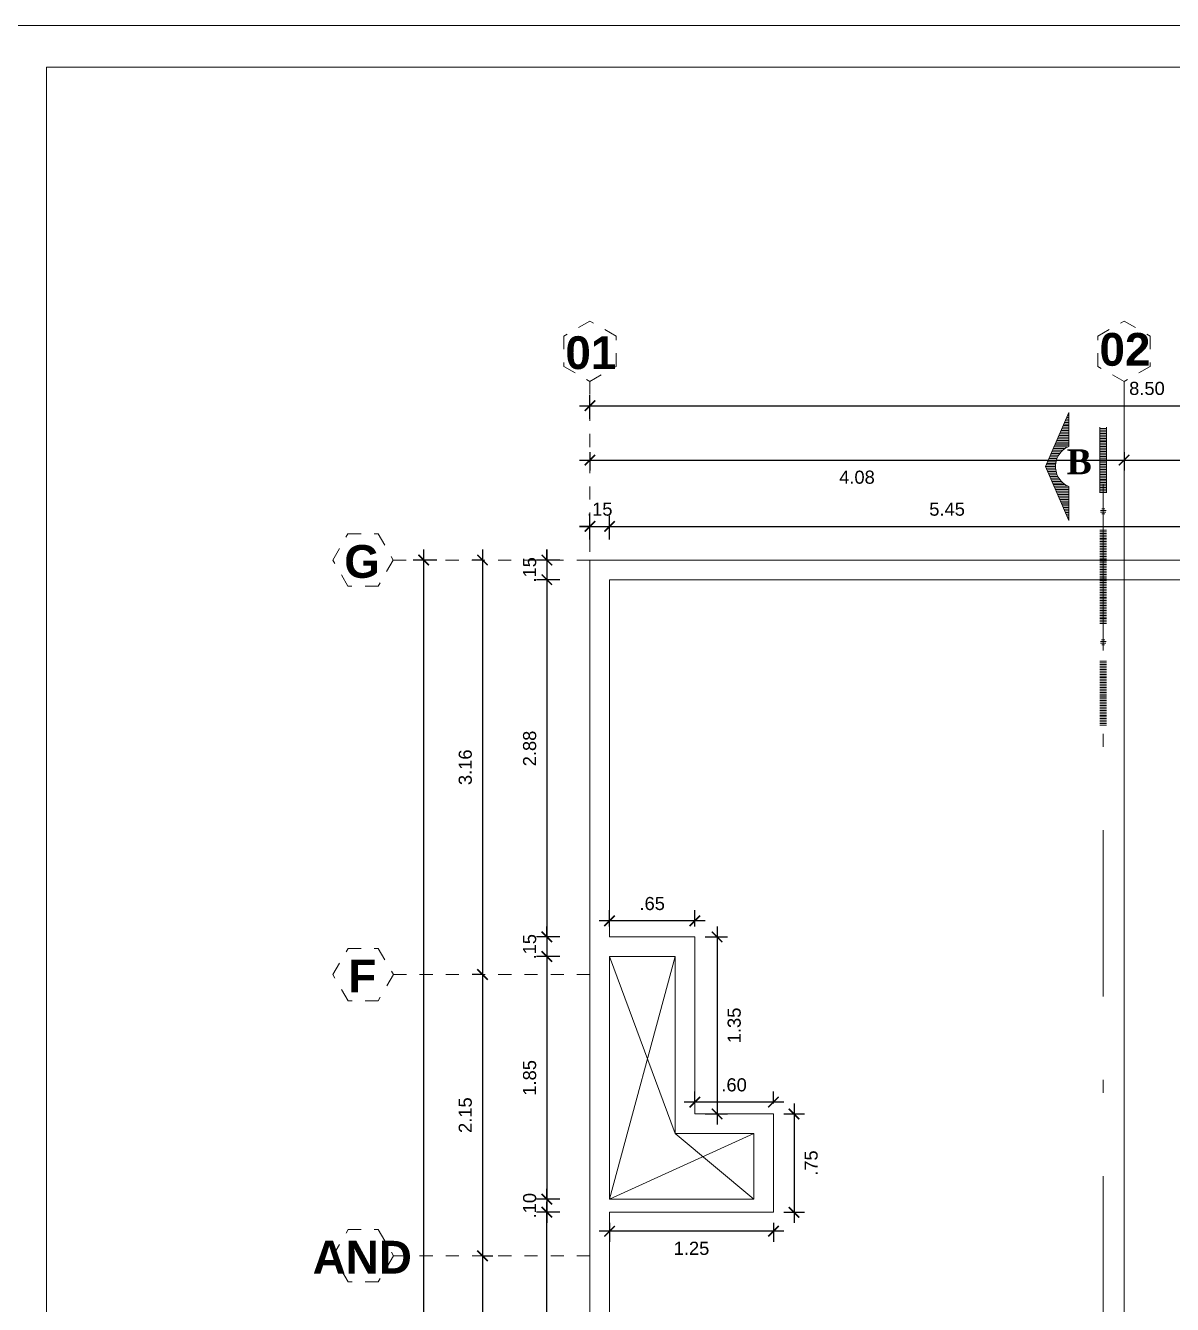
# Model space of a CAD drawing. Header units: millimetres. Extents: x -59 to 123, y 54 to 155.
# Drawn here: x -14.53 to -5.78, y 144.85 to 154.61 of the extents above; entities that cross this region are included whole.
import ezdxf
from ezdxf.enums import TextEntityAlignment as Align

# ---------------------------------------------------------------- set-up
doc = ezdxf.new("R2010")
doc.units = ezdxf.units.MM
for name, pattern in [('ACAD_ISO02W100', [15, 12, -3]), ('CONTINUA', [0]), ('DASHDOT', [25.4, 12.7, -6.35, 0, -6.35]), ('DASHED', [0.75, 0.5, -0.25])]:
    doc.linetypes.add(name, pattern=pattern)
doc.layers.get('0').update_dxf_attribs({"lineweight": 9})
doc.layers.get('Defpoints').update_dxf_attribs({"lineweight": 0})
doc.layers.add('A-COT', color=8, linetype='Continuous')
for name, color, linetype, lineweight in [('DET-CORTE', 86, 'Continuous', 50), ('EJES', 6, 'ACAD_ISO02W100', 5), ('mobiliario', 7, 'Continuous', 0), ('murobajo', 7, 'Continuous', 30)]:
    doc.layers.add(name, color=color, linetype=linetype, lineweight=lineweight)
doc.styles.add('ARIALREG', font='timesbd.ttf')
doc.styles.add('STILUS', font='arial.ttf')
doc.styles.add('style1', font='arial.ttf', dxfattribs={"height": 0.1})
doc.dimstyles.new('luis1', dxfattribs={"dimtxt": 0.1, "dimasz": 0.08, "dimexe": 0.08, "dimexo": 0.08, "dimgap": 0.08, "dimtad": 2, "dimzin": 4, "dimdsep": 46, "dimtxsty": 'style1', "dimblk": 'ARCHTICK', "dimcen": 2, "dimdle": 0.08, "dimclrd": 256, "dimclre": 256, "dimclrt": 256, "dimadec": 0, "dimazin": 1, "dimtfac": 1, "dimtix": 1, "dimtmove": 0, "dimatfit": 3, "dimfxl": 1, "dimtolj": 1, "dimarcsym": 0})

# ---------------------------------------------------------------- blocks, each defined once
blk = doc.blocks.new('_ArchTick')
at = {"color": 0, "linetype": 'ByBlock', "const_width": 0.15}
blk.add_lwpolyline([(-0.5, -0.5), (0.5, 0.5)], dxfattribs=at)
blk = doc.blocks.new('*D505')
at = {"layer": 'A-COT', "linetype": 'Continuous', "lineweight": -2, "transparency": 16777216}
for p, q in [((-10.2233, 150.6886), (-10.2233, 150.8686)), ((-10.0733, 150.6886), (-10.0733, 150.8686)), ((-10.2233, 150.7886), (-10.3033, 150.7886)), ((-10.2233, 150.7886), (-10.0733, 150.7886)), ((-10.0733, 150.7886), (-9.9933, 150.7886))]:
    blk.add_line(p, q, dxfattribs=at)
at = {"layer": 'Defpoints', "color": 0, "linetype": 'CONTINUA', "transparency": 16777216}
for p in [(-10.0733, 150.7886), (-10.2233, 150.5323), (-10.0733, 150.3823)]:
    blk.add_point(p, dxfattribs=at)
at = {"layer": 'A-COT', "linetype": 'CONTINUA', "lineweight": -2, "transparency": 16777216, "xscale": 0.08, "yscale": 0.08, "zscale": 0.08}
blk.add_blockref('_ArchTick', (-10.2233, 150.7886), dxfattribs=at)
at = {"layer": 'A-COT', "linetype": 'CONTINUA', "lineweight": -2, "transparency": 16777216, "xscale": 0.08, "yscale": 0.08, "zscale": 0.08, "rotation": 180}
blk.add_blockref('_ArchTick', (-10.0733, 150.7886), dxfattribs=at)
at = {"layer": 'A-COT', "linetype": 'CONTINUA', "lineweight": 5, "transparency": 16777216, "insert": (-10.1483, 150.9196), "char_height": 0.1, "attachment_point": 5, "style": 'style1'}
blk.add_mtext('\\A1;.15', dxfattribs=at)
blk = doc.blocks.new('*D506')
at = {"layer": 'A-COT', "linetype": 'Continuous', "lineweight": -2, "transparency": 16777216}
for p, q in [((-10.5521, 150.5323), (-10.5521, 150.6123)), ((-10.4521, 150.5323), (-10.6321, 150.5323)), ((-10.5521, 150.5323), (-10.5521, 150.3823)), ((-10.4521, 150.3823), (-10.6321, 150.3823)), ((-10.5521, 150.3823), (-10.5521, 150.3023))]:
    blk.add_line(p, q, dxfattribs=at)
at = {"layer": 'Defpoints', "color": 0, "linetype": 'CONTINUA', "transparency": 16777216}
for p in [(-10.2987, 150.5323), (-10.5521, 150.3823), (-10.1487, 150.3823)]:
    blk.add_point(p, dxfattribs=at)
at = {"layer": 'A-COT', "linetype": 'CONTINUA', "lineweight": -2, "transparency": 16777216, "xscale": 0.08, "yscale": 0.08, "zscale": 0.08}
for p, rotation in [((-10.5521, 150.5323), 270), ((-10.5521, 150.3823), 90)]:
    blk.add_blockref('_ArchTick', p, dxfattribs=dict(at, rotation=rotation))
at = {"layer": 'A-COT', "linetype": 'CONTINUA', "lineweight": 5, "transparency": 16777216, "insert": (-10.6831, 150.4573), "char_height": 0.1, "attachment_point": 5, "rotation": 90, "style": 'style1'}
blk.add_mtext('\\A1;.15', dxfattribs=at)
blk = doc.blocks.new('*D512')
at = {"layer": 'A-COT', "linetype": 'Continuous', "lineweight": -2, "transparency": 16777216}
for p, q in [((-10.2233, 150.6886), (-10.2233, 150.8686)), ((-4.7733, 150.6886), (-4.7733, 150.8686)), ((-10.3033, 150.7886), (-4.6933, 150.7886))]:
    blk.add_line(p, q, dxfattribs=at)
at = {"layer": 'Defpoints', "color": 0, "linetype": 'CONTINUA', "transparency": 16777216}
for p in [(-4.7733, 150.7886), (-10.2233, 150.5323), (-4.7733, 150.3823)]:
    blk.add_point(p, dxfattribs=at)
at = {"layer": 'A-COT', "linetype": 'CONTINUA', "lineweight": -2, "transparency": 16777216, "xscale": 0.08, "yscale": 0.08, "zscale": 0.08, "rotation": 180}
blk.add_blockref('_ArchTick', (-10.2233, 150.7886), dxfattribs=at)
at = {"layer": 'A-COT', "linetype": 'CONTINUA', "lineweight": -2, "transparency": 16777216, "xscale": 0.08, "yscale": 0.08, "zscale": 0.08}
blk.add_blockref('_ArchTick', (-4.7733, 150.7886), dxfattribs=at)
at = {"layer": 'A-COT', "linetype": 'CONTINUA', "lineweight": 5, "transparency": 16777216, "insert": (-7.4983, 150.9194), "char_height": 0.1, "attachment_point": 5, "style": 'style1'}
blk.add_mtext('\\A1;5.45', dxfattribs=at)
blk = doc.blocks.new('*D515')
at = {"layer": 'A-COT', "linetype": 'Continuous', "lineweight": -2, "transparency": 16777216}
for p, q in [((-10.5521, 150.6123), (-10.5521, 147.5773)), ((-10.4521, 150.5323), (-10.6321, 150.5323)), ((-10.4521, 147.6573), (-10.6321, 147.6573))]:
    blk.add_line(p, q, dxfattribs=at)
at = {"layer": 'Defpoints', "color": 0, "linetype": 'CONTINUA', "transparency": 16777216}
for p in [(-10.2987, 150.5323), (-10.5521, 147.6573), (-10.0733, 147.6573)]:
    blk.add_point(p, dxfattribs=at)
at = {"layer": 'A-COT', "linetype": 'CONTINUA', "lineweight": -2, "transparency": 16777216, "xscale": 0.08, "yscale": 0.08, "zscale": 0.08}
for p, rotation in [((-10.5521, 150.5323), 90), ((-10.5521, 147.6573), 270)]:
    blk.add_blockref('_ArchTick', p, dxfattribs=dict(at, rotation=rotation))
at = {"layer": 'A-COT', "linetype": 'CONTINUA', "lineweight": 5, "transparency": 16777216, "insert": (-10.6831, 149.0948), "char_height": 0.1, "attachment_point": 5, "rotation": 90, "style": 'style1'}
blk.add_mtext('\\A1;2.88', dxfattribs=at)
blk = doc.blocks.new('*D516')
at = {"layer": 'A-COT', "linetype": 'Continuous', "lineweight": -2, "transparency": 16777216}
for p, q in [((-10.5521, 147.6573), (-10.5521, 147.7373)), ((-10.4521, 147.6573), (-10.6321, 147.6573)), ((-10.5521, 147.6573), (-10.5521, 147.5073)), ((-10.4521, 147.5073), (-10.6321, 147.5073)), ((-10.5521, 147.5073), (-10.5521, 147.4273))]:
    blk.add_line(p, q, dxfattribs=at)
at = {"layer": 'Defpoints', "color": 0, "linetype": 'CONTINUA', "transparency": 16777216}
for p in [(-10.0733, 147.6573), (-10.5521, 147.5073), (-10.0733, 147.5073)]:
    blk.add_point(p, dxfattribs=at)
at = {"layer": 'A-COT', "linetype": 'CONTINUA', "lineweight": -2, "transparency": 16777216, "xscale": 0.08, "yscale": 0.08, "zscale": 0.08}
for p, rotation in [((-10.5521, 147.6573), 270), ((-10.5521, 147.5073), 90)]:
    blk.add_blockref('_ArchTick', p, dxfattribs=dict(at, rotation=rotation))
at = {"layer": 'A-COT', "linetype": 'CONTINUA', "lineweight": 5, "transparency": 16777216, "insert": (-10.6831, 147.5823), "char_height": 0.1, "attachment_point": 5, "rotation": 90, "style": 'style1'}
blk.add_mtext('\\A1;.15', dxfattribs=at)
blk = doc.blocks.new('*D517')
at = {"layer": 'A-COT', "linetype": 'Continuous', "lineweight": -2, "transparency": 16777216}
for p, q in [((-10.5521, 147.5873), (-10.5521, 145.5773)), ((-10.4521, 147.5073), (-10.6321, 147.5073)), ((-10.4521, 145.6573), (-10.6321, 145.6573))]:
    blk.add_line(p, q, dxfattribs=at)
at = {"layer": 'Defpoints', "color": 0, "linetype": 'CONTINUA', "transparency": 16777216}
for p in [(-10.0733, 147.5073), (-10.5521, 145.6573), (-10.0733, 145.6573)]:
    blk.add_point(p, dxfattribs=at)
at = {"layer": 'A-COT', "linetype": 'CONTINUA', "lineweight": -2, "transparency": 16777216, "xscale": 0.08, "yscale": 0.08, "zscale": 0.08}
for p, rotation in [((-10.5521, 147.5073), 90), ((-10.5521, 145.6573), 270)]:
    blk.add_blockref('_ArchTick', p, dxfattribs=dict(at, rotation=rotation))
at = {"layer": 'A-COT', "linetype": 'CONTINUA', "lineweight": 5, "transparency": 16777216, "insert": (-10.6831, 146.5823), "char_height": 0.1, "attachment_point": 5, "rotation": 90, "style": 'style1'}
blk.add_mtext('\\A1;1.85', dxfattribs=at)
blk = doc.blocks.new('*D518')
at = {"layer": 'A-COT', "linetype": 'Continuous', "lineweight": -2, "transparency": 16777216}
for p, q in [((-10.5521, 145.6573), (-10.5521, 145.7373)), ((-10.4521, 145.6573), (-10.6321, 145.6573)), ((-10.5521, 145.6573), (-10.5521, 145.5573)), ((-10.4521, 145.5573), (-10.6321, 145.5573)), ((-10.5521, 145.5573), (-10.5521, 145.4773))]:
    blk.add_line(p, q, dxfattribs=at)
at = {"layer": 'Defpoints', "color": 0, "linetype": 'CONTINUA', "transparency": 16777216}
for p in [(-10.0733, 145.6573), (-10.5521, 145.5573), (-10.0733, 145.5573)]:
    blk.add_point(p, dxfattribs=at)
at = {"layer": 'A-COT', "linetype": 'CONTINUA', "lineweight": -2, "transparency": 16777216, "xscale": 0.08, "yscale": 0.08, "zscale": 0.08}
for p, rotation in [((-10.5521, 145.6573), 270), ((-10.5521, 145.5573), 90)]:
    blk.add_blockref('_ArchTick', p, dxfattribs=dict(at, rotation=rotation))
at = {"layer": 'A-COT', "linetype": 'CONTINUA', "lineweight": 5, "transparency": 16777216, "insert": (-10.6831, 145.6073), "char_height": 0.1, "attachment_point": 5, "rotation": 90, "style": 'style1'}
blk.add_mtext('\\A1;.10', dxfattribs=at)
blk = doc.blocks.new('*D519')
at = {"layer": 'A-COT', "linetype": 'Continuous', "lineweight": -2, "transparency": 16777216}
for p, q in [((-10.5521, 135.1773), (-10.5521, 145.6373)), ((-10.4521, 145.5573), (-10.6321, 145.5573)), ((-10.4521, 135.2573), (-10.6321, 135.2573))]:
    blk.add_line(p, q, dxfattribs=at)
at = {"layer": 'Defpoints', "color": 0, "linetype": 'CONTINUA', "transparency": 16777216}
for p in [(-10.5521, 145.5573), (-10.0733, 145.5573), (-10.0733, 135.2573)]:
    blk.add_point(p, dxfattribs=at)
at = {"layer": 'A-COT', "linetype": 'CONTINUA', "lineweight": -2, "transparency": 16777216, "xscale": 0.08, "yscale": 0.08, "zscale": 0.08}
for p, rotation in [((-10.5521, 145.5573), 90), ((-10.5521, 135.2573), 270)]:
    blk.add_blockref('_ArchTick', p, dxfattribs=dict(at, rotation=rotation))
at = {"layer": 'A-COT', "linetype": 'CONTINUA', "lineweight": 5, "transparency": 16777216, "insert": (-10.6831, 140.4073), "char_height": 0.1, "attachment_point": 5, "rotation": 90, "style": 'style1'}
blk.add_mtext('\\A1;10.30', dxfattribs=at)
blk = doc.blocks.new('*D543')
at = {"layer": 'A-COT', "linetype": 'Continuous', "lineweight": -2, "transparency": 16777216}
for p, q in [((-9.3433, 147.7804), (-10.1533, 147.7804)), ((-10.0733, 147.7373), (-10.0733, 147.8604)), ((-9.4233, 147.7373), (-9.4233, 147.8604))]:
    blk.add_line(p, q, dxfattribs=at)
at = {"layer": 'Defpoints', "color": 0, "linetype": 'CONTINUA', "transparency": 16777216}
for p in [(-10.0733, 147.7804), (-10.0733, 147.6573), (-9.4233, 147.6573)]:
    blk.add_point(p, dxfattribs=at)
at = {"layer": 'A-COT', "linetype": 'CONTINUA', "lineweight": -2, "transparency": 16777216, "xscale": 0.08, "yscale": 0.08, "zscale": 0.08, "rotation": 180}
blk.add_blockref('_ArchTick', (-10.0733, 147.7804), dxfattribs=at)
at = {"layer": 'A-COT', "linetype": 'CONTINUA', "lineweight": -2, "transparency": 16777216, "xscale": 0.08, "yscale": 0.08, "zscale": 0.08}
blk.add_blockref('_ArchTick', (-9.4233, 147.7804), dxfattribs=at)
at = {"layer": 'A-COT', "linetype": 'CONTINUA', "lineweight": 5, "transparency": 16777216, "insert": (-9.7483, 147.9115), "char_height": 0.1, "attachment_point": 5, "style": 'style1'}
blk.add_mtext('\\A1;.65', dxfattribs=at)
blk = doc.blocks.new('*D544')
at = {"layer": 'A-COT', "linetype": 'Continuous', "lineweight": -2, "transparency": 16777216}
for p, q in [((-9.2532, 147.7373), (-9.2532, 146.2273)), ((-9.3433, 147.6573), (-9.1732, 147.6573)), ((-9.3433, 146.3073), (-9.1732, 146.3073))]:
    blk.add_line(p, q, dxfattribs=at)
at = {"layer": 'Defpoints', "color": 0, "linetype": 'CONTINUA', "transparency": 16777216}
for p in [(-9.4233, 147.6573), (-9.4233, 146.3073), (-9.2532, 146.3073)]:
    blk.add_point(p, dxfattribs=at)
at = {"layer": 'A-COT', "linetype": 'CONTINUA', "lineweight": -2, "transparency": 16777216, "xscale": 0.08, "yscale": 0.08, "zscale": 0.08}
for p, rotation in [((-9.2532, 147.6573), 90), ((-9.2532, 146.3073), 270)]:
    blk.add_blockref('_ArchTick', p, dxfattribs=dict(at, rotation=rotation))
at = {"layer": 'A-COT', "linetype": 'CONTINUA', "lineweight": 5, "transparency": 16777216, "insert": (-9.1221, 146.9823), "char_height": 0.1, "attachment_point": 5, "rotation": 90, "style": 'style1'}
blk.add_mtext('\\A1;1.35', dxfattribs=at)
blk = doc.blocks.new('*D545')
at = {"layer": 'A-COT', "linetype": 'Continuous', "lineweight": -2, "transparency": 16777216}
for p, q in [((-9.4233, 146.3873), (-9.4233, 146.4775)), ((-8.8233, 146.3873), (-8.8233, 146.4775)), ((-8.7433, 146.3975), (-9.5033, 146.3975))]:
    blk.add_line(p, q, dxfattribs=at)
at = {"layer": 'Defpoints', "color": 0, "linetype": 'CONTINUA', "transparency": 16777216}
for p in [(-9.4233, 146.3975), (-9.4233, 146.3073), (-8.8233, 146.3073)]:
    blk.add_point(p, dxfattribs=at)
at = {"layer": 'A-COT', "linetype": 'CONTINUA', "lineweight": -2, "transparency": 16777216, "xscale": 0.08, "yscale": 0.08, "zscale": 0.08, "rotation": 180}
blk.add_blockref('_ArchTick', (-9.4233, 146.3975), dxfattribs=at)
at = {"layer": 'A-COT', "linetype": 'CONTINUA', "lineweight": -2, "transparency": 16777216, "xscale": 0.08, "yscale": 0.08, "zscale": 0.08}
blk.add_blockref('_ArchTick', (-8.8233, 146.3975), dxfattribs=at)
at = {"layer": 'A-COT', "linetype": 'CONTINUA', "lineweight": 5, "transparency": 16777216, "insert": (-9.1233, 146.5286), "char_height": 0.1, "attachment_point": 5, "style": 'style1'}
blk.add_mtext('\\A1;.60', dxfattribs=at)
blk = doc.blocks.new('*D546')
at = {"layer": 'A-COT', "linetype": 'Continuous', "lineweight": -2, "transparency": 16777216}
for p, q in [((-8.6661, 146.3873), (-8.6661, 145.4773)), ((-8.7433, 146.3073), (-8.5861, 146.3073)), ((-8.7433, 145.5573), (-8.5861, 145.5573))]:
    blk.add_line(p, q, dxfattribs=at)
at = {"layer": 'Defpoints', "color": 0, "linetype": 'CONTINUA', "transparency": 16777216}
for p in [(-8.8233, 146.3073), (-8.8233, 145.5573), (-8.6661, 145.5573)]:
    blk.add_point(p, dxfattribs=at)
at = {"layer": 'A-COT', "linetype": 'CONTINUA', "lineweight": -2, "transparency": 16777216, "xscale": 0.08, "yscale": 0.08, "zscale": 0.08}
for p, rotation in [((-8.6661, 146.3073), 90), ((-8.6661, 145.5573), 270)]:
    blk.add_blockref('_ArchTick', p, dxfattribs=dict(at, rotation=rotation))
at = {"layer": 'A-COT', "linetype": 'CONTINUA', "lineweight": 5, "transparency": 16777216, "insert": (-8.5353, 145.9323), "char_height": 0.1, "attachment_point": 5, "rotation": 90, "style": 'style1'}
blk.add_mtext('\\A1;.75', dxfattribs=at)
blk = doc.blocks.new('*D547')
at = {"layer": 'A-COT', "linetype": 'Continuous', "lineweight": -2, "transparency": 16777216}
for p, q in [((-10.0733, 145.4773), (-10.0733, 145.3328)), ((-8.8233, 145.4773), (-8.8233, 145.3328)), ((-8.7433, 145.4128), (-10.1533, 145.4128))]:
    blk.add_line(p, q, dxfattribs=at)
at = {"layer": 'Defpoints', "color": 0, "linetype": 'CONTINUA', "transparency": 16777216}
for p in [(-10.0733, 145.5573), (-8.8233, 145.5573), (-10.0733, 145.4128)]:
    blk.add_point(p, dxfattribs=at)
at = {"layer": 'A-COT', "linetype": 'CONTINUA', "lineweight": -2, "transparency": 16777216, "xscale": 0.08, "yscale": 0.08, "zscale": 0.08, "rotation": 180}
blk.add_blockref('_ArchTick', (-10.0733, 145.4128), dxfattribs=at)
at = {"layer": 'A-COT', "linetype": 'CONTINUA', "lineweight": -2, "transparency": 16777216, "xscale": 0.08, "yscale": 0.08, "zscale": 0.08}
blk.add_blockref('_ArchTick', (-8.8233, 145.4128), dxfattribs=at)
at = {"layer": 'A-COT', "linetype": 'CONTINUA', "lineweight": 5, "transparency": 16777216, "insert": (-9.4483, 145.2817), "char_height": 0.1, "attachment_point": 5, "style": 'style1'}
blk.add_mtext('\\A1;1.25', dxfattribs=at)
blk = doc.blocks.new('*D561')
at = {"layer": 'A-COT', "linetype": 'Continuous', "lineweight": -2, "transparency": 16777216}
for p, q in [((-10.2233, 151.6095), (-10.2233, 151.7895)), ((-1.7233, 151.6095), (-1.7233, 151.7895)), ((-10.3033, 151.7095), (-1.6433, 151.7095))]:
    blk.add_line(p, q, dxfattribs=at)
at = {"layer": 'Defpoints', "color": 0, "linetype": 'CONTINUA', "transparency": 16777216}
for p in [(-1.7233, 151.7095), (-10.2233, 150.5323), (-1.7233, 150.5323)]:
    blk.add_point(p, dxfattribs=at)
at = {"layer": 'A-COT', "linetype": 'CONTINUA', "lineweight": -2, "transparency": 16777216, "xscale": 0.08, "yscale": 0.08, "zscale": 0.08, "rotation": 180}
blk.add_blockref('_ArchTick', (-10.2233, 151.7095), dxfattribs=at)
at = {"layer": 'A-COT', "linetype": 'CONTINUA', "lineweight": -2, "transparency": 16777216, "xscale": 0.08, "yscale": 0.08, "zscale": 0.08}
blk.add_blockref('_ArchTick', (-1.7233, 151.7095), dxfattribs=at)
at = {"layer": 'A-COT', "linetype": 'CONTINUA', "lineweight": 5, "transparency": 16777216, "insert": (-5.9733, 151.8406), "char_height": 0.1, "attachment_point": 5, "style": 'style1'}
blk.add_mtext('\\A1;8.50', dxfattribs=at)
blk = doc.blocks.new('*D1273')
at = {"layer": 'A-COT', "linetype": 'Continuous', "lineweight": -2, "transparency": 16777216}
for p, q in [((-10.2233, 151.6095), (-10.2233, 151.7895)), ((-1.7233, 151.6095), (-1.7233, 151.7895)), ((-10.3033, 151.7095), (-1.6433, 151.7095))]:
    blk.add_line(p, q, dxfattribs=at)
at = {"layer": 'Defpoints', "color": 0, "linetype": 'CONTINUA', "transparency": 16777216}
for p in [(-1.7233, 151.7095), (-10.2233, 150.5323), (-1.7233, 150.5323)]:
    blk.add_point(p, dxfattribs=at)
at = {"layer": 'A-COT', "linetype": 'CONTINUA', "lineweight": -2, "transparency": 16777216, "xscale": 0.08, "yscale": 0.08, "zscale": 0.08, "rotation": 180}
blk.add_blockref('_ArchTick', (-10.2233, 151.7095), dxfattribs=at)
at = {"layer": 'A-COT', "linetype": 'CONTINUA', "lineweight": -2, "transparency": 16777216, "xscale": 0.08, "yscale": 0.08, "zscale": 0.08}
blk.add_blockref('_ArchTick', (-1.7233, 151.7095), dxfattribs=at)
at = {"layer": 'A-COT', "linetype": 'CONTINUA', "lineweight": 5, "transparency": 16777216, "insert": (-5.9733, 151.8406), "char_height": 0.1, "attachment_point": 5, "style": 'style1'}
blk.add_mtext('\\A1;8.50', dxfattribs=at)
blk = doc.blocks.new('*D1274')
at = {"layer": 'A-COT', "linetype": 'Continuous', "lineweight": -2, "transparency": 16777216}
for p, q in [((-11.4926, 150.6123), (-11.4926, 131.4523)), ((-11.3926, 150.5323), (-11.5726, 150.5323)), ((-11.3926, 131.5323), (-11.5726, 131.5323))]:
    blk.add_line(p, q, dxfattribs=at)
at = {"layer": 'Defpoints', "color": 0, "linetype": 'CONTINUA', "transparency": 16777216}
for p in [(-10.2233, 150.5323), (-11.4926, 131.5323), (-10.2233, 131.5323)]:
    blk.add_point(p, dxfattribs=at)
at = {"layer": 'A-COT', "linetype": 'CONTINUA', "lineweight": -2, "transparency": 16777216, "xscale": 0.08, "yscale": 0.08, "zscale": 0.08}
for p, rotation in [((-11.4926, 150.5323), 90), ((-11.4926, 131.5323), 270)]:
    blk.add_blockref('_ArchTick', p, dxfattribs=dict(at, rotation=rotation))
at = {"layer": 'A-COT', "linetype": 'CONTINUA', "lineweight": 5, "transparency": 16777216, "insert": (-11.6236, 141.0323), "char_height": 0.1, "attachment_point": 5, "rotation": 90, "style": 'style1'}
blk.add_mtext('\\A1;19.00', dxfattribs=at)
blk = doc.blocks.new('*D1261')
at = {"layer": 'A-COT', "linetype": 'Continuous', "lineweight": -2, "transparency": 16777216}
for p, q in [((-11.043, 150.6123), (-11.043, 147.2905)), ((-11.043, 150.5323), (-11.123, 150.5323)), ((-11.043, 147.3705), (-11.123, 147.3705))]:
    blk.add_line(p, q, dxfattribs=at)
at = {"layer": 'Defpoints', "color": 0, "linetype": 'CONTINUA', "transparency": 16777216}
for p in [(-10.9737, 150.5323), (-11.043, 147.3705), (-10.9737, 147.3705)]:
    blk.add_point(p, dxfattribs=at)
at = {"layer": 'A-COT', "linetype": 'CONTINUA', "lineweight": -2, "transparency": 16777216, "xscale": 0.08, "yscale": 0.08, "zscale": 0.08}
for p, rotation in [((-11.043, 150.5323), 90), ((-11.043, 147.3705), 270)]:
    blk.add_blockref('_ArchTick', p, dxfattribs=dict(at, rotation=rotation))
at = {"layer": 'A-COT', "linetype": 'CONTINUA', "lineweight": 5, "transparency": 16777216, "insert": (-11.1741, 148.9514), "char_height": 0.1, "attachment_point": 5, "rotation": 90, "style": 'style1'}
blk.add_mtext('\\A1;3.16', dxfattribs=at)
blk = doc.blocks.new('*D1262')
at = {"layer": 'A-COT', "linetype": 'Continuous', "lineweight": -2, "transparency": 16777216}
for p, q in [((-11.043, 147.4505), (-11.043, 145.1455)), ((-11.043, 147.3705), (-11.123, 147.3705)), ((-11.043, 145.2255), (-10.963, 145.2255))]:
    blk.add_line(p, q, dxfattribs=at)
at = {"layer": 'Defpoints', "color": 0, "linetype": 'CONTINUA', "transparency": 16777216}
for p in [(-10.9737, 147.3705), (-11.043, 145.2255), (-11.043, 145.2255)]:
    blk.add_point(p, dxfattribs=at)
at = {"layer": 'A-COT', "linetype": 'CONTINUA', "lineweight": -2, "transparency": 16777216, "xscale": 0.08, "yscale": 0.08, "zscale": 0.08}
for p, rotation in [((-11.043, 147.3705), 90), ((-11.043, 145.2255), 270)]:
    blk.add_blockref('_ArchTick', p, dxfattribs=dict(at, rotation=rotation))
at = {"layer": 'A-COT', "linetype": 'CONTINUA', "lineweight": 5, "transparency": 16777216, "insert": (-11.174, 146.298), "char_height": 0.1, "attachment_point": 5, "rotation": 90, "style": 'style1'}
blk.add_mtext('\\A1;2.15', dxfattribs=at)
blk = doc.blocks.new('*D1263')
at = {"layer": 'A-COT', "linetype": 'Continuous', "lineweight": -2, "transparency": 16777216}
for p, q in [((-11.043, 145.3055), (-11.043, 142.2547)), ((-11.043, 145.2255), (-10.963, 145.2255)), ((-10.943, 142.3347), (-11.123, 142.3347))]:
    blk.add_line(p, q, dxfattribs=at)
at = {"layer": 'Defpoints', "color": 0, "linetype": 'CONTINUA', "transparency": 16777216}
for p in [(-11.043, 145.2255), (-11.043, 142.3347), (-10.6437, 142.3347)]:
    blk.add_point(p, dxfattribs=at)
at = {"layer": 'A-COT', "linetype": 'CONTINUA', "lineweight": -2, "transparency": 16777216, "xscale": 0.08, "yscale": 0.08, "zscale": 0.08}
for p, rotation in [((-11.043, 145.2255), 90), ((-11.043, 142.3347), 270)]:
    blk.add_blockref('_ArchTick', p, dxfattribs=dict(at, rotation=rotation))
at = {"layer": 'A-COT', "linetype": 'CONTINUA', "lineweight": 5, "transparency": 16777216, "insert": (-10.9119, 143.7801), "char_height": 0.1, "attachment_point": 5, "rotation": 90, "style": 'style1'}
blk.add_mtext('\\A1;2.89', dxfattribs=at)
blk = doc.blocks.new('*D1257')
at = {"layer": 'A-COT', "linetype": 'Continuous', "lineweight": -2, "transparency": 16777216}
for p, q in [((-10.3033, 151.2943), (-6.0683, 151.2943)), ((-10.2233, 151.3537), (-10.2233, 151.2143)), ((-6.1483, 151.3537), (-6.1483, 151.2143))]:
    blk.add_line(p, q, dxfattribs=at)
at = {"layer": 'Defpoints', "color": 0, "linetype": 'CONTINUA', "transparency": 16777216}
for p in [(-10.2233, 151.4337), (-6.1483, 151.4337), (-6.1483, 151.2943)]:
    blk.add_point(p, dxfattribs=at)
at = {"layer": 'A-COT', "linetype": 'CONTINUA', "lineweight": -2, "transparency": 16777216, "xscale": 0.08, "yscale": 0.08, "zscale": 0.08, "rotation": 180}
blk.add_blockref('_ArchTick', (-10.2233, 151.2943), dxfattribs=at)
at = {"layer": 'A-COT', "linetype": 'CONTINUA', "lineweight": -2, "transparency": 16777216, "xscale": 0.08, "yscale": 0.08, "zscale": 0.08}
blk.add_blockref('_ArchTick', (-6.1483, 151.2943), dxfattribs=at)
at = {"layer": 'A-COT', "linetype": 'CONTINUA', "lineweight": 5, "transparency": 16777216, "insert": (-8.1858, 151.1633), "char_height": 0.1, "attachment_point": 5, "style": 'style1'}
blk.add_mtext('\\A1;4.08', dxfattribs=at)
blk = doc.blocks.new('*D1258')
at = {"layer": 'A-COT', "linetype": 'Continuous', "lineweight": -2, "transparency": 16777216}
for p, q in [((-6.2283, 151.2943), (-1.6433, 151.2943)), ((-6.1483, 151.3537), (-6.1483, 151.2143)), ((-1.7233, 151.2943), (-1.7233, 151.3743))]:
    blk.add_line(p, q, dxfattribs=at)
at = {"layer": 'Defpoints', "color": 0, "linetype": 'CONTINUA', "transparency": 16777216}
for p in [(-6.1483, 151.4337), (-1.7233, 151.2943), (-1.7233, 151.2943)]:
    blk.add_point(p, dxfattribs=at)
at = {"layer": 'A-COT', "linetype": 'CONTINUA', "lineweight": -2, "transparency": 16777216, "xscale": 0.08, "yscale": 0.08, "zscale": 0.08, "rotation": 180}
blk.add_blockref('_ArchTick', (-6.1483, 151.2943), dxfattribs=at)
at = {"layer": 'A-COT', "linetype": 'CONTINUA', "lineweight": -2, "transparency": 16777216, "xscale": 0.08, "yscale": 0.08, "zscale": 0.08}
blk.add_blockref('_ArchTick', (-1.7233, 151.2943), dxfattribs=at)
at = {"layer": 'A-COT', "linetype": 'CONTINUA', "lineweight": 5, "transparency": 16777216, "insert": (-3.9358, 151.1633), "char_height": 0.1, "attachment_point": 5, "style": 'style1'}
blk.add_mtext('\\A1;4.43', dxfattribs=at)

msp = doc.modelspace()

# ---------------------------------------------------------------- hatches: boundary and pattern name
at = {"layer": 'DET-CORTE', "linetype": 'DASHDOT', "lineweight": 5, "ltscale": 0.1}
h = msp.add_hatch(dxfattribs=at)
h.set_pattern_fill('ANSI31', color=256, scale=0.1, angle=-45, style=0)
h.set_pattern_definition([(180, (38.500126, 268.919677), (0, 0.0125), [])])
h.paths.add_polyline_path([(-6.5693, 151.6569), (-6.7472, 151.2457), (-6.5693, 150.8344), (-6.5693, 151.092, -0.66397), (-6.5693, 151.3993)])
h = msp.add_hatch(dxfattribs=at)
h.set_pattern_fill('ANSI31', color=256, scale=0.1, angle=-45, style=0)
h.set_pattern_definition([(1e-14, (-45.675936, 35.335076), (0, -0.0125), [])])
h.paths.add_polyline_path([(-6.2821, 149.2635), (-6.3321, 149.2635), (-6.3321, 149.7635), (-6.2821, 149.7635)])
h.paths.add_polyline_path([(-6.3069, 149.8828, -1), (-6.3069, 149.927, -1)])
h.paths.add_polyline_path([(-6.2821, 150.0455), (-6.3321, 150.0455), (-6.3321, 150.7627), (-6.2821, 150.7627)])
h.paths.add_polyline_path([(-6.3069, 150.8818, -1), (-6.3069, 150.926, -1)])
h.paths.add_polyline_path([(-6.2821, 151.0447), (-6.3321, 151.0447), (-6.3321, 151.5447), (-6.2821, 151.5447)])

# ---------------------------------------------------------------- linework, layer by layer
at = {"layer": 'Defpoints', "lineweight": 5, "ltscale": 0.5}
msp.add_lwpolyline([(-14.6883, 124.826), (29.5617, 124.826), (29.5617, 154.6086), (-14.6883, 154.6086)], close=True, dxfattribs=at)
at = {"layer": 'DET-CORTE', "linetype": 'DASHDOT', "lineweight": 5, "ltscale": 0.1}
for p, q in [((-6.3321, 151.5447), (-6.3321, 151.0447)), ((-6.3321, 151.5447), (-6.3321, 151.0447)), ((-6.3321, 151.5447), (-6.3321, 151.0447)), ((-6.2821, 151.0447), (-6.2821, 151.5447)), ((-6.2821, 151.0447), (-6.2821, 151.5447)), ((-6.2821, 151.0447), (-6.2821, 151.5447)), ((-6.3071, 151.1124), (-6.3071, 130.3989))]:
    msp.add_line(p, q, dxfattribs=at)
at = {"layer": 'DET-CORTE', "lineweight": 5, "ltscale": 0.5}
msp.add_lwpolyline([(-14.3704, 125.144), (29.2437, 125.144), (29.2437, 154.2907), (-14.3704, 154.2907)], close=True, dxfattribs=at)
at = {"layer": 'DET-CORTE', "linetype": 'DASHDOT', "lineweight": 5, "ltscale": 0.1}
msp.add_lwpolyline([(-6.7472, 151.2457), (-6.5693, 151.6569), (-6.5693, 151.3993, 0.66397), (-6.5693, 151.092), (-6.5693, 150.8344)], format="xyb", close=True, dxfattribs=at)
at = {"layer": 'EJES', "lineweight": 5, "ltscale": 0.003}
for p, q in [((-10.2233, 151.8941), (-10.2233, 150.5323)), ((-11.7242, 150.5323), (-10.2233, 150.5323)), ((-11.7228, 147.3705), (-10.2218, 147.3705)), ((-11.7228, 145.2255), (-10.2218, 145.2255))]:
    msp.add_line(p, q, dxfattribs=at)
at = {"layer": 'EJES', "linetype": 'DASHED', "lineweight": 5, "ltscale": 1.5}
for p, q in [((-6.1483, 151.8941), (-6.1483, 130.7352)), ((-6.1483, 151.8941), (-6.1483, 130.7352)), ((-6.1483, 130.1705), (-6.1483, 151.3293)), ((-6.1483, 130.1705), (-6.1483, 151.3293))]:
    msp.add_line(p, q, dxfattribs=at)
at = {"layer": 'EJES', "lineweight": 5, "ltscale": 0.003}
for points in [[(-10.0236, 152.2399), (-10.2233, 152.3551), (-10.4229, 152.2399), (-10.4229, 152.0094), (-10.2233, 151.8941), (-10.0236, 152.0094)], [(-5.9486, 152.0094), (-6.1483, 151.8941), (-6.3479, 152.0094), (-6.3479, 152.2399), (-6.1483, 152.3551), (-5.9486, 152.2399)], [(-12.0699, 150.3327), (-12.1852, 150.5323), (-12.0699, 150.7319), (-11.8394, 150.7319), (-11.7242, 150.5323), (-11.8394, 150.3327)], [(-12.0685, 147.1709), (-12.1838, 147.3705), (-12.0685, 147.5702), (-11.838, 147.5702), (-11.7228, 147.3705), (-11.838, 147.1709)], [(-12.0685, 145.0259), (-12.1838, 145.2255), (-12.0685, 145.4251), (-11.838, 145.4251), (-11.7228, 145.2255), (-11.838, 145.0259)]]:
    msp.add_lwpolyline(points, close=True, dxfattribs=at)
at = {"layer": 'mobiliario', "lineweight": 5, "ltscale": 0.3}
for p, q in [((-9.5733, 146.1573), (-10.0733, 147.5073)), ((-9.5733, 147.5073), (-10.0733, 145.6573)), ((-8.9733, 146.1573), (-10.0733, 145.6573)), ((-9.5733, 146.1573), (-8.9733, 145.6573))]:
    msp.add_line(p, q, dxfattribs=at)
at = {"layer": 'murobajo', "lineweight": 5}
for p, q in [((-4.6233, 150.5323), (-10.2233, 150.5323)), ((-10.2233, 150.5323), (-10.2233, 135.1073)), ((-4.7733, 150.3823), (-10.0733, 150.3823)), ((-10.0733, 150.3823), (-10.0733, 147.6573)), ((-9.4733, 147.6573), (-10.0733, 147.6573)), ((-10.0733, 147.6573), (-9.4233, 147.6573)), ((-9.4233, 147.6573), (-9.4233, 146.3073)), ((-10.0733, 147.5073), (-10.0733, 145.6573)), ((-10.0733, 147.5073), (-9.5733, 147.5073)), ((-9.5733, 147.5073), (-9.5733, 146.1573)), ((-9.4233, 146.3073), (-8.8233, 146.3073)), ((-8.8233, 145.5573), (-8.8233, 146.3073)), ((-9.5733, 146.1573), (-8.9733, 146.1573)), ((-8.9733, 145.6573), (-8.9733, 146.1573)), ((-8.9733, 145.6573), (-10.0733, 145.6573)), ((-10.0733, 145.5573), (-10.0733, 135.2573)), ((-8.8233, 145.5573), (-10.0733, 145.5573))]:
    msp.add_line(p, q, dxfattribs=at)

# ---------------------------------------------------------------- texts
at = {"layer": 'DET-CORTE', "linetype": 'DASHDOT', "lineweight": 5, "ltscale": 0.1, "style": 'ARIALREG', "flags": 4}
msp.add_attdef('B', text='B', height=0.19, dxfattribs=at).set_placement((-6.4901, 151.187), align=Align.CENTER)
at = {"layer": 'EJES', "lineweight": 5, "char_height": 0.25, "width": 0.015384, "style": 'STILUS'}
for s, insert, attachment_point in [('{\\fArial|b1|i0|c0|p34;02}', (-6.1412, 152.0105), 8), ('{\\fArial|b1|i0|c0|p34;01}', (-10.2162, 152.2387), 2), ('{\\fArial|b1|i0|c0|p34;G}', (-11.9617, 150.6463), 2), ('{\\fArial|b1|i0|c0|p34;F}', (-11.9603, 147.4846), 2), ('{\\fArial|b1|i0|c0|p34;AND}', (-11.9603, 145.3396), 2)]:
    msp.add_mtext(s, dxfattribs=dict(at, insert=insert, attachment_point=attachment_point))

# ---------------------------------------------------------------- dimensions: what is measured, and where the dimension line sits
at = {"layer": 'A-COT', "linetype": 'CONTINUA', "lineweight": 5}
for base, p1, p2, override, picture, middle in [((-1.7233, 151.7095), (-10.2233, 150.5323), (-1.7233, 150.5323), {"dimfxl": 0.1, "dimfxlon": 1, "dimarcsym": 2}, '*D561', (-5.9733, 151.8406)), ((-1.7233, 151.7095), (-10.2233, 150.5323), (-1.7233, 150.5323), {"dimfxl": 0.1, "dimfxlon": 1, "dimarcsym": 2}, '*D1273', (-5.9733, 151.8406)), ((-6.14826439, 151.29434811), (-10.2232644, 151.43369093), (-6.14826439, 151.43369093), {"dimfxl": 0.18, "dimfxlon": 1, "dimarcsym": 2}, '*D1257', (-8.1857644, 151.16329081)), ((-1.723264388, 151.294348106), (-6.148264394, 151.43369093), (-1.723264388, 151.294348106), {"dimtmove": 1, "dimfxl": 0.18, "dimfxlon": 1, "dimarcsym": 2}, '*D1258', (-3.935764391, 151.1632567)), ((-10.0733, 150.7886), (-10.2233, 150.5323), (-10.0733, 150.3823), {"dimfxl": 0.1, "dimfxlon": 1, "dimarcsym": 2}, '*D505', (-10.1483, 150.9196)), ((-4.7733, 150.7886), (-10.2233, 150.5323), (-4.7733, 150.3823), {"dimtmove": 1, "dimfxl": 0.1, "dimfxlon": 1, "dimarcsym": 2}, '*D512', (-7.4983, 150.9194)), ((-10.0733, 147.7804), (-9.4233, 147.6573), (-10.0733, 147.6573), {"dimtmove": 1, "dimfxl": 0.1, "dimfxlon": 1, "dimarcsym": 2}, '*D543', (-9.7483, 147.9115)), ((-9.4233, 146.3975), (-8.8233, 146.3073), (-9.4233, 146.3073), {"dimtmove": 1, "dimfxl": 0.1, "dimfxlon": 1, "dimarcsym": 2}, '*D545', (-9.1233, 146.5286)), ((-10.0733, 145.4128), (-8.8233, 145.5573), (-10.0733, 145.5573), {"dimtmove": 1, "dimfxl": 0.1, "dimfxlon": 1, "dimarcsym": 2}, '*D547', (-9.4483, 145.2817))]:
    dim = msp.add_linear_dim(base=base, p1=p1, p2=p2, dimstyle='luis1', override=override, dxfattribs=at)
    dim.commit()
    dim.dimension.update_dxf_attribs({"geometry": picture, "text_midpoint": middle})
for base, p1, p2, override, picture, middle in [((-11.4926, 131.5323), (-10.2233, 150.5323), (-10.2233, 131.5323), {"dimfxl": 0.1, "dimfxlon": 1, "dimarcsym": 2}, '*D1274', (-11.6236, 141.0323)), ((-11.043, 147.3705), (-10.9737, 150.5323), (-10.9737, 147.3705), {"dimfxl": 0.1, "dimfxlon": 1, "dimarcsym": 2}, '*D1261', (-11.1741, 148.9514)), ((-10.5521, 150.3823), (-10.2987, 150.5323), (-10.1487, 150.3823), {"dimfxl": 0.1, "dimfxlon": 1, "dimarcsym": 2}, '*D506', (-10.6831, 150.4573)), ((-10.55205504, 147.65728083), (-10.29872553, 150.53228084), (-10.0732644, 147.65728083), {"dimtmove": 1, "dimfxl": 0.1, "dimfxlon": 1, "dimarcsym": 2}, '*D515', (-10.68311234, 149.09478083)), ((-10.5521, 147.5073), (-10.0733, 147.6573), (-10.0733, 147.5073), {"dimtmove": 1, "dimfxl": 0.1, "dimfxlon": 1, "dimarcsym": 2}, '*D516', (-10.6831, 147.5823)), ((-9.2532, 146.3073), (-9.4233, 147.6573), (-9.4233, 146.3073), {"dimtmove": 1, "dimfxl": 0.1, "dimfxlon": 1, "dimarcsym": 2}, '*D544', (-9.1221, 146.9823)), ((-10.5521, 145.6573), (-10.0733, 147.5073), (-10.0733, 145.6573), {"dimtmove": 1, "dimfxl": 0.1, "dimfxlon": 1, "dimarcsym": 2}, '*D517', (-10.6831, 146.5823)), ((-11.04297, 145.22549), (-10.97372, 147.37054), (-11.04297, 145.22549), {"dimtmove": 1, "dimfxl": 0.1, "dimfxlon": 1, "dimarcsym": 2}, '*D1262', (-11.17403, 146.29801)), ((-8.6661, 145.5573), (-8.8233, 146.3073), (-8.8233, 145.5573), {"dimtmove": 1, "dimfxl": 0.1, "dimfxlon": 1, "dimarcsym": 2}, '*D546', (-8.5353, 145.9323)), ((-10.5521, 145.5573), (-10.0733, 145.6573), (-10.0733, 145.5573), {"dimtmove": 1, "dimfxl": 0.1, "dimfxlon": 1, "dimarcsym": 2}, '*D518', (-10.6831, 145.6073)), ((-10.5521, 145.5573), (-10.0733, 135.2573), (-10.0733, 145.5573), {"dimtmove": 1, "dimfxl": 0.1, "dimfxlon": 1, "dimarcsym": 2}, '*D519', (-10.6831, 140.4073)), ((-11.043, 142.3347), (-11.043, 145.2255), (-10.6437, 142.3347), {"dimtmove": 1, "dimfxl": 0.1, "dimfxlon": 1, "dimarcsym": 2}, '*D1263', (-10.9119, 143.7801))]:
    dim = msp.add_linear_dim(base=base, p1=p1, p2=p2, angle=90, dimstyle='luis1', override=override, dxfattribs=at)
    dim.commit()
    dim.dimension.update_dxf_attribs({"geometry": picture, "text_midpoint": middle})

doc.saveas('drawing.dxf')
